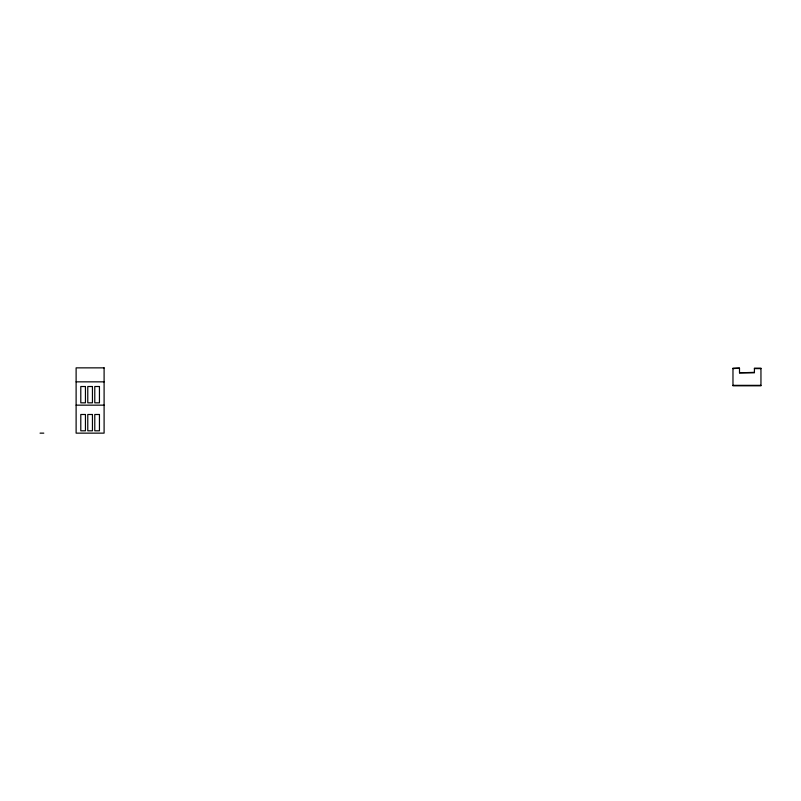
<?xml version="1.0" encoding="UTF-8"?>
<svg xmlns="http://www.w3.org/2000/svg" width="801" height="801" viewBox="0 0 801 801"><rect width="100%" height="100%" fill="white"/><g stroke="black" fill="none" stroke-linecap="round" stroke-linejoin="round"><path stroke-width="1.2" d="M739.503 372.815L739.503 368.15L732.975 368.15L732.975 385.812L760.95 385.812L760.95 368.15L754.422 368.15L754.422 372.815L739.503 372.815L754.422 372.355M732.975 368.62L739.503 368.15M754.422 368.62L760.95 368.62M76.115 381.847L104.1 381.847M732.975 385.341L760.95 385.341M76.115 405.156L104.1 405.156M40.05 433.141L43.785 433.141M104.1 367.859L76.115 367.859L76.115 433.141L104.1 433.141L104.1 367.859M85.447 386.513L80.791 386.513L80.791 402.833L85.447 402.833L85.447 386.513M92.445 386.513L87.78 386.513L87.78 402.833L92.445 402.833L92.445 386.513M99.444 386.513L94.778 386.513L94.778 402.833L99.444 402.833L99.444 386.513M85.447 414.487L80.791 414.487L80.791 430.808L85.447 430.808L85.447 414.487M92.445 414.487L87.78 414.487L87.78 430.808L92.445 430.808L92.445 414.487M99.444 414.487L94.778 414.487L94.778 430.808L99.444 430.808L99.444 414.487"/></g></svg>
